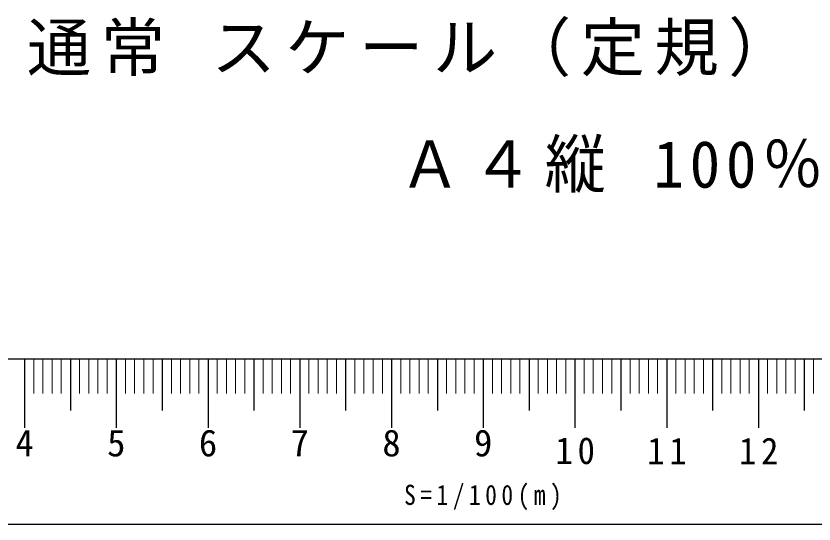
# Model space of a CAD drawing. Units: millimetres on the paper, enlarged 125 times, with parts at other scales. Extents: x -33544 to 34536, y -21689 to 23870.
# Drawn here: x -28036 to -17161, y 9561 to 16488 of the extents above; entities that cross this region are included whole.
import ezdxf
from ezdxf.enums import TextEntityAlignment as Align

# ---------------------------------------------------------------- set-up
doc = ezdxf.new("R2010")
doc.units = ezdxf.units.MM
doc.header["$LTSCALE"] = 125
doc.layers.add('0-0', color=4, linetype='Continuous', lineweight=13)
doc.layers.add('F-0', color=7, linetype='Continuous', lineweight=25)
doc.styles.add('ＭＳ 明朝', font='')
doc.styles.get('ＭＳ 明朝').set_extended_font_data('MS Mincho')

msp = doc.modelspace()

# ---------------------------------------------------------------- linework, layer by layer
at = {"layer": '0-0', "color": 7, "lineweight": 25}
for p, q in [((-27918.8, 11810.6), (-27918.8, 10873.1)), ((-27293.8, 11810.6), (-27293.8, 11107.5)), ((-26668.8, 11810.6), (-26668.8, 10873.1)), ((-26043.8, 11810.6), (-26043.8, 11107.5)), ((-25418.8, 11810.6), (-25418.8, 10873.1)), ((-24793.8, 11810.6), (-24793.8, 11107.5)), ((-24168.8, 11810.6), (-24168.8, 10873.1)), ((-23543.8, 11810.6), (-23543.8, 11107.5)), ((-22918.8, 11810.6), (-22918.8, 10873.1)), ((-22293.8, 11810.6), (-22293.8, 11107.5)), ((-21668.8, 11810.6), (-21668.8, 10873.1)), ((-21043.8, 11810.6), (-21043.8, 11107.5)), ((-20418.8, 11810.6), (-20418.8, 10873.1)), ((-19793.8, 11810.6), (-19793.8, 11107.5)), ((-19168.8, 11810.6), (-19168.8, 10873.1)), ((-18543.8, 11810.6), (-18543.8, 11107.5)), ((-17918.8, 11810.6), (-17918.8, 10873.1)), ((-17293.8, 11810.6), (-17293.8, 11107.5))]:
    msp.add_line(p, q, dxfattribs=at)
at = {"layer": '0-0'}
for p, q in [((-27793.8, 11810.6), (-27793.8, 11341.8)), ((-27668.8, 11810.6), (-27668.8, 11341.8)), ((-27543.8, 11810.6), (-27543.8, 11341.8)), ((-27418.8, 11810.6), (-27418.8, 11341.8)), ((-27168.8, 11810.6), (-27168.8, 11341.8)), ((-27043.8, 11810.6), (-27043.8, 11341.8)), ((-26918.8, 11810.6), (-26918.8, 11341.8)), ((-26793.8, 11810.6), (-26793.8, 11341.8)), ((-26543.8, 11810.6), (-26543.8, 11341.8)), ((-26418.8, 11810.6), (-26418.8, 11341.8)), ((-26293.8, 11810.6), (-26293.8, 11341.8)), ((-26168.8, 11810.6), (-26168.8, 11341.8)), ((-25918.8, 11810.6), (-25918.8, 11341.8)), ((-25793.8, 11810.6), (-25793.8, 11341.8)), ((-25668.8, 11810.6), (-25668.8, 11341.8)), ((-25543.8, 11810.6), (-25543.8, 11341.8)), ((-25293.8, 11810.6), (-25293.8, 11341.8)), ((-25168.8, 11810.6), (-25168.8, 11341.8)), ((-25043.8, 11810.6), (-25043.8, 11341.8)), ((-24918.8, 11810.6), (-24918.8, 11341.8)), ((-24668.8, 11810.6), (-24668.8, 11341.8)), ((-24543.8, 11810.6), (-24543.8, 11341.8)), ((-24418.8, 11810.6), (-24418.8, 11341.8)), ((-24293.8, 11810.6), (-24293.8, 11341.8)), ((-24043.8, 11810.6), (-24043.8, 11341.8)), ((-23918.8, 11810.6), (-23918.8, 11341.8)), ((-23793.8, 11810.6), (-23793.8, 11341.8)), ((-23668.8, 11810.6), (-23668.8, 11341.8)), ((-23418.8, 11810.6), (-23418.8, 11341.8)), ((-23293.8, 11810.6), (-23293.8, 11341.8)), ((-23168.8, 11810.6), (-23168.8, 11341.8)), ((-23043.8, 11810.6), (-23043.8, 11341.8)), ((-22793.8, 11810.6), (-22793.8, 11341.8)), ((-22668.8, 11810.6), (-22668.8, 11341.8)), ((-22543.8, 11810.6), (-22543.8, 11341.8)), ((-22418.8, 11810.6), (-22418.8, 11341.8)), ((-22168.8, 11810.6), (-22168.8, 11341.8)), ((-22043.8, 11810.6), (-22043.8, 11341.8)), ((-21918.8, 11810.6), (-21918.8, 11341.8)), ((-21793.8, 11810.6), (-21793.8, 11341.8)), ((-21543.8, 11810.6), (-21543.8, 11341.8)), ((-21418.8, 11810.6), (-21418.8, 11341.8)), ((-21293.8, 11810.6), (-21293.8, 11341.8)), ((-21168.8, 11810.6), (-21168.8, 11341.8)), ((-20918.8, 11810.6), (-20918.8, 11341.8)), ((-20793.8, 11810.6), (-20793.8, 11341.8)), ((-20668.8, 11810.6), (-20668.8, 11341.8)), ((-20543.8, 11810.6), (-20543.8, 11341.8)), ((-20293.8, 11810.6), (-20293.8, 11341.8)), ((-20168.8, 11810.6), (-20168.8, 11341.8)), ((-20043.8, 11810.6), (-20043.8, 11341.8)), ((-19918.8, 11810.6), (-19918.8, 11341.8)), ((-19668.8, 11810.6), (-19668.8, 11341.8)), ((-19543.8, 11810.6), (-19543.8, 11341.8)), ((-19418.8, 11810.6), (-19418.8, 11341.8)), ((-19293.8, 11810.6), (-19293.8, 11341.8)), ((-19043.8, 11810.6), (-19043.8, 11341.8)), ((-18918.8, 11810.6), (-18918.8, 11341.8)), ((-18793.8, 11810.6), (-18793.8, 11341.8)), ((-18668.8, 11810.6), (-18668.8, 11341.8)), ((-18418.8, 11810.6), (-18418.8, 11341.8)), ((-18293.8, 11810.6), (-18293.8, 11341.8)), ((-18168.8, 11810.6), (-18168.8, 11341.8)), ((-18043.8, 11810.6), (-18043.8, 11341.8)), ((-17793.8, 11810.6), (-17793.8, 11341.8)), ((-17668.8, 11810.6), (-17668.8, 11341.8)), ((-17543.8, 11810.6), (-17543.8, 11341.8)), ((-17418.8, 11810.6), (-17418.8, 11341.8)), ((-17168.8, 11810.6), (-17168.8, 11341.8))]:
    msp.add_line(p, q, dxfattribs=at)
at = {"layer": 'F-0'}
for p, q in [((-9793.8, 11810.6), (-33543.8, 11810.6)), ((-33543.8, 9560.6), (-9793.8, 9560.6))]:
    msp.add_line(p, q, dxfattribs=at)

# ---------------------------------------------------------------- texts
at = {"layer": '0-0', "color": 3, "style": 'ＭＳ 明朝'}
for s, p in [('4', (-28043.8, 10373.1)), ('5', (-26793.8, 10373.1)), ('6', (-25543.8, 10373.1)), ('7', (-24293.8, 10373.1)), ('8', (-23043.8, 10373.1)), ('9', (-21793.8, 10373.1))]:
    msp.add_text(s, height=366.6, dxfattribs=at).set_placement(p, align=Align.BOTTOM_LEFT)
at = {"layer": '0-0', "color": 3, "char_height": 366.6, "attachment_point": 7, "style": 'ＭＳ 明朝'}
for s, insert in [('\\T1.27;\\W0.95;10', (-20684.5, 10373.1)), ('\\T1.27;\\W0.95;11', (-19434.5, 10373.1)), ('\\T1.27;\\W0.95;12', (-18184.5, 10373.1))]:
    msp.add_mtext(s, dxfattribs=dict(at, insert=insert))
at = {"layer": 'F-0', "color": 2, "char_height": 641.5, "attachment_point": 7, "style": 'ＭＳ 明朝'}
for s, insert in [('\\T1.15;通常\\~スケール（定規）', (-27887, 15655.2)), ('\\T1.19;\\W0.95;Ａ４縦\\~100％\\~印刷', (-22809.5, 14076.1))]:
    msp.add_mtext(s, dxfattribs=dict(at, insert=insert))
at = {"layer": 'F-0', "insert": (-22747, 9748.1), "char_height": 274.9, "attachment_point": 7, "style": 'ＭＳ 明朝'}
msp.add_mtext('\\T1.39;\\W0.85;S=1/100(m)', dxfattribs=at)

doc.saveas('drawing.dxf')
